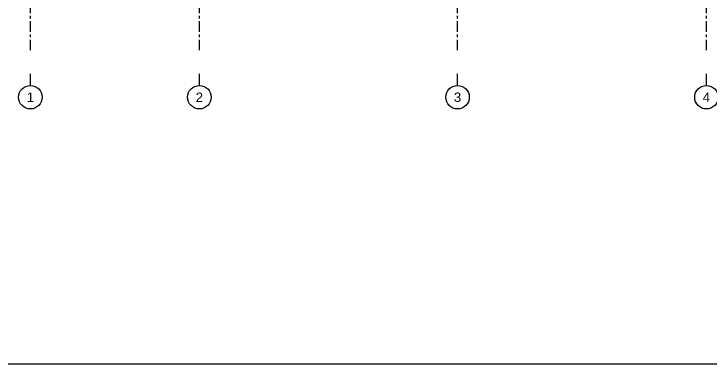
# Model space of a CAD drawing. Header units: millimetres. Extents: x -25371 to 2282244, y -90657 to 147824.
# Drawn here: x 1933346 to 1948195, y -11627 to -4175 of the extents above; entities that cross this region are included whole.
import ezdxf
from ezdxf.enums import TextEntityAlignment as Align

# ---------------------------------------------------------------- set-up
doc = ezdxf.new("R2010")
doc.units = ezdxf.units.MM
doc.linetypes.add('CENTER', pattern=[50.8, 31.75, -6.35, 6.35, -6.35])
doc.linetypes.add('TA_GL_000.90000', pattern=[2.475, 0.9, -0.225, 0.225, -0.225, 0.9])
for name, color, linetype in [('000 - 0_SYM_DWG_GRID-BUBBLE_MAIN_COLOR_6', 7, 'Continuous'), ('000 - 0_SYM_DWG_GRIDLINE_MAIN_COLOR_251', 7, 'Continuous'), ('000 - 0_SYM_DWG_SLOPE-SYM_TEXT_COLOR_3', 7, 'Continuous'), ('000 - GRID', 7, 'CENTER')]:
    doc.layers.add(name, color=color, linetype=linetype)
doc.styles.add('Arial', font='arial.ttf', dxfattribs={"height": 300})
doc.styles.add('TA', font='', dxfattribs={"height": 4.5})
doc.styles.get('TA').set_extended_font_data('Cordia New')

# ---------------------------------------------------------------- blocks, each defined once
blk = doc.blocks.new('A$C7fb6dcac')
at = {"layer": 'Defpoints', "color": 7}
blk.add_lwpolyline([(7750, -444), (6975, -444), (6975, 0), (7750, 0)], close=True, dxfattribs=at)
blk = doc.blocks.new('*U459')
at = {"layer": '000 - 0_SYM_DWG_GRID-BUBBLE_MAIN_COLOR_6', "color": 7}
blk.add_line((35, 0), (30, 0), dxfattribs=at)
blk.add_circle((40, 0), 5, dxfattribs=at)
at = {"layer": '000 - 0_SYM_DWG_GRIDLINE_MAIN_COLOR_251', "color": 7, "linetype": 'ByBlock', "ltscale": 5}
blk.add_line((20, 0), (-181.5, 0), dxfattribs=at)
at = {"layer": '000 - 0_SYM_DWG_GRIDLINE_MAIN_COLOR_251', "color": 7}
for p in [(-161.5, 0), (0, 0)]:
    blk.add_point(p, dxfattribs=at)
at = {"color": 7, "style": 'TA', "flags": 1}
blk.add_attdef('LOCATION', (6, -6), '', height=4.5, rotation=270, dxfattribs=at)
at = {"layer": '000 - 0_SYM_DWG_SLOPE-SYM_TEXT_COLOR_3', "color": 7, "style": 'Arial'}
blk.add_attdef('GRID-HEAD', text='', height=4, rotation=90, dxfattribs=at).set_placement((40, 0), align=Align.MIDDLE_CENTER)
blk = doc.blocks.new('C-1-VS01_REV00_20260615-231059_ELEVATION_5_dims')
at = {"layer": '000 - GRID', "color": 7, "linetype": 'TA_GL_000.90000', "xscale": 50.00000000000004, "yscale": 50.00000000000004, "zscale": 50.00000000000004, "rotation": 270}
for p, values in [((-24956, 100625), {'GRID-HEAD': '1'}), ((-21356, 100625), {'GRID-HEAD': '2'}), ((-15857, 100625), {'GRID-HEAD': '3'}), ((-10556, 100625), {'GRID-HEAD': '4'})]:
    blk.add_blockref('*U459', p, dxfattribs=at).add_auto_attribs(values)

msp = doc.modelspace()

# ---------------------------------------------------------------- block references
at = {"color": 7, "xscale": 50, "yscale": 50, "zscale": 50}
msp.add_blockref('A$C7fb6dcac', (1575673.68, 10572.622), dxfattribs=at)
at = {"color": 7}
msp.add_blockref('C-1-VS01_REV00_20260615-231059_ELEVATION_5_dims', (1958652.146, -104572.744), dxfattribs=at)

doc.saveas('drawing.dxf')
